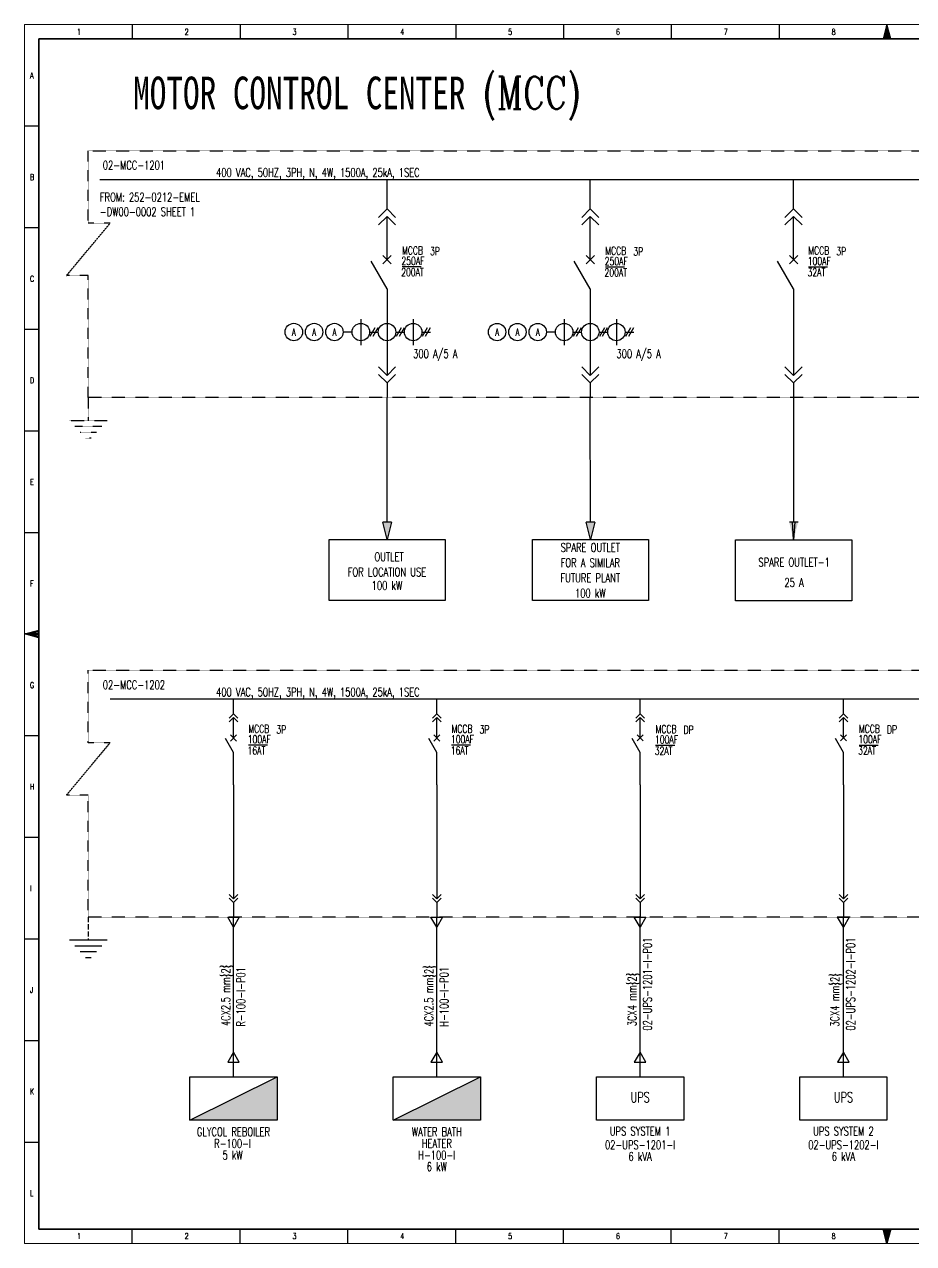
# Model space of a CAD drawing. Header units: millimetres. Extents: x 3292726 to 9250865, y 4220571 to 4816317.
# Drawn here: x 5422259 to 5855441, y 4221504 to 4815729 of the extents above; entities that cross this region are included whole.
import ezdxf
from ezdxf.enums import TextEntityAlignment as Align

# ---------------------------------------------------------------- set-up
doc = ezdxf.new("R2010")
doc.units = ezdxf.units.MM
doc.linetypes.add('DASH', pattern=[0.35, 0.25, -0.1])
doc.linetypes.add('JIS_02_0.7', pattern=[1.35, 0.75, -0.6])
for name, color, linetype in [('ELECTRICAL', 7, 'Continuous'), ('Label', 7, 'Continuous'), ('LGT1', 7, 'Continuous')]:
    doc.layers.add(name, color=color, linetype=linetype)
doc.styles.add('HZTXT', font='simplexs.shx', dxfattribs={"width": 0.7, "bigfont": 'hztxt.shx'})
doc.styles.get("Standard").update_dxf_attribs({"font": 'romanc.SHX', "width": 0.75, "bigfont": 'hztxt.shx'})
doc.styles.add('TEG BORDER', font='txt_qlt.shx', dxfattribs={"width": 0.7, "bigfont": 'hztxt.shx'})

# ---------------------------------------------------------------- blocks, each defined once
blk = doc.blocks.new('TEG BORDER A2')
for p, q in [((37.12, 420), (37.12, 415)), ((74.25, 420), (74.25, 415)), ((111.38, 420), (111.38, 415)), ((148.5, 420), (148.5, 415)), ((185.63, 420), (185.63, 415)), ((222.75, 420), (222.75, 415)), ((259.88, 420), (259.88, 415)), ((297, 420), (297, 415)), ((0, 385), (5, 385)), ((0, 350), (5, 350)), ((0, 315), (5, 315)), ((0, 280), (5, 280)), ((0, 245), (5, 245)), ((5, 210), (0, 210)), ((1.25, 210), (3.75, 210)), ((0, 175), (5, 175)), ((0, 140), (5, 140)), ((0, 105), (5, 105)), ((0, 70), (5, 70)), ((0, 35), (5, 35)), ((37.12, 0), (37.12, 5)), ((74.25, 0), (74.25, 5)), ((111.38, 0), (111.38, 5)), ((148.5, 0), (148.5, 5)), ((185.63, 0), (185.63, 5)), ((222.75, 0), (222.75, 5)), ((259.88, 0), (259.88, 5)), ((297, 0), (297, 5))]:
    blk.add_line(p, q)
at = {"linetype": 'Continuous'}
for p, q in [((489, 415), (5, 415)), ((5, 415), (5, 5)), ((5, 5), (489, 5))]:
    blk.add_line(p, q, dxfattribs=at)
at = {"color": 5, "lineweight": 15}
blk.add_lwpolyline([(0, 420), (594, 420), (594, 0), (0, 0)], close=True, dxfattribs=at)
for points in [[(297, 420), (295.66, 415), (298.34, 415), (297, 420), (296, 415), (296.33, 415), (297, 420), (296.67, 415), (297.33, 415), (297, 420), (297.67, 415), (298, 415), (297, 420)], [(0, 210), (5, 211.34), (5, 208.66), (0, 210), (5, 211), (5, 210.67), (0, 210), (5, 210.33), (5, 209.67), (0, 210), (5, 209.33), (5, 209), (0, 210)], [(297, 0), (295.66, 5), (298.34, 5), (297, 0), (296, 5), (296.33, 5), (297, 0), (296.67, 5), (297.33, 5), (297, 0), (297.67, 5), (298, 5), (297, 0)]]:
    blk.add_lwpolyline(points)
blk.add_lwpolyline([(5, 415), (589, 415), (589, 5), (5, 5)], close=True)
at = {"char_height": 2, "width": 2, "style": 'TEG BORDER'}
for s, insert, attachment_point in [('1', (18.05, 418.41), 1), ('2', (55.17, 418.41), 1), ('3', (92.3, 418.41), 1), ('4', (129.42, 418.41), 1), ('5', (166.55, 418.41), 1), ('6', (203.67, 418.41), 1), ('7', (240.8, 418.41), 1), ('8', (277.92, 418.41), 1), ('A', (1.91, 403.39), 1), ('B', (1.91, 368.39), 1), ('C', (1.91, 333.39), 1), ('D', (1.91, 298.39), 1), ('E', (1.91, 263.39), 1), ('F', (1.91, 228.39), 1), ('G', (1.91, 193.39), 1), ('H', (1.91, 158.39), 1), ('I', (1.91, 123.39), 1), ('J', (1.91, 88.39), 1), ('K', (1.91, 53.39), 1), ('L', (1.91, 18.39), 1), ('1', (18.05, 1.59), 7), ('2', (55.17, 1.59), 7), ('3', (92.3, 1.59), 7), ('4', (129.42, 1.59), 7), ('5', (166.55, 1.59), 7), ('6', (203.67, 1.59), 7), ('7', (240.8, 1.59), 7), ('8', (277.92, 1.59), 7)]:
    blk.add_mtext(s, dxfattribs=dict(at, insert=insert, attachment_point=attachment_point))

msp = doc.modelspace()

# ---------------------------------------------------------------- hatches: boundary and pattern name
at = {"layer": 'ELECTRICAL'}
h = msp.add_hatch(color=256, dxfattribs=at)
h.dxf.hatch_style = 1
h.paths.add_polyline_path([(5598974, 4564599), (5596851, 4573088), (5601096, 4573088)])
h = msp.add_hatch(color=256, dxfattribs=at)
h.dxf.hatch_style = 1
h.paths.add_polyline_path([(5698011, 4564599), (5695889, 4573088), (5700133, 4573088)])
h = msp.add_hatch(color=256, dxfattribs=at)
h.dxf.hatch_style = 1
h.paths.add_polyline_path([(5796977, 4564506), (5794854, 4572995), (5799099, 4572995)])
at = {"layer": 'ELECTRICAL', "lineweight": -3}
h = msp.add_hatch(color=256, dxfattribs=at)
h.dxf.hatch_style = 1
h.paths.add_polyline_path([(5502893, 4281634), (5545338, 4302856), (5545338, 4281634)])
h = msp.add_hatch(color=256, dxfattribs=at)
h.dxf.hatch_style = 1
h.paths.add_polyline_path([(5601931, 4281634), (5644375, 4302856), (5644375, 4281634)])

# ---------------------------------------------------------------- linework, layer by layer
at = {"color": 1, "linetype": 'JIS_02_0.7', "lineweight": -3, "ltscale": 20}
for p, q in [((5442774, 4693303), (5463997, 4718770)), ((5463997, 4718770), (5453385, 4718770)), ((5453385, 4693303), (5442774, 4693303)), ((5453385, 4633881), (5453385, 4622562)), ((5462582, 4622562), (5444189, 4622562)), ((5459988, 4619733), (5446783, 4619733)), ((5457394, 4616903), (5449377, 4616903)), ((5454800, 4614073), (5451971, 4614073)), ((5442774, 4440094), (5463997, 4465561)), ((5463997, 4465561), (5453385, 4465561)), ((5463997, 4465561), (5453385, 4465561)), ((5453385, 4440094), (5442774, 4440094))]:
    msp.add_line(p, q, dxfattribs=at)
at = {"lineweight": -3}
for p, q in [((5606252, 4697661), (5615527, 4697661)), ((5705274, 4697500), (5714549, 4697500)), ((5804177, 4697610), (5813452, 4697610)), ((5531377, 4464521), (5540652, 4464521)), ((5630371, 4464523), (5639646, 4464523)), ((5729769, 4464395), (5739044, 4464395)), ((5828847, 4464507), (5838122, 4464507))]:
    msp.add_line(p, q, dxfattribs=at)
at = {"color": 1, "linetype": 'JIS_02_0.7', "lineweight": -3, "ltscale": 20}
for points in [[(5453385, 4718770), (5453385, 4754141), (6090055, 4754141), (6090055, 4694718)], [(6090055, 4669251), (6090055, 4633881), (5453385, 4633881), (5453385, 4693303)], [(5453385, 4465561), (5453385, 4500931), (6090055, 4500931), (6090055, 4441509)], [(6090055, 4416042), (6090055, 4380671), (5453385, 4380671), (5453385, 4440094)]]:
    msp.add_lwpolyline(points, dxfattribs=at)
at = {"layer": 'ELECTRICAL'}
for p, q in [((6070262, 4739992), (5459045, 4739992)), ((5598904, 4725844), (5598904, 4739992)), ((5697942, 4725844), (5697942, 4739992)), ((5796979, 4725844), (5796979, 4739992)), ((5594702, 4721642), (5598904, 4725844)), ((5603106, 4721642), (5598904, 4725844)), ((5693740, 4721642), (5697942, 4725844)), ((5702144, 4721642), (5697942, 4725844)), ((5792778, 4721642), (5796979, 4725844)), ((5801181, 4721642), (5796979, 4725844)), ((5594702, 4717964), (5598904, 4722166)), ((5603106, 4717964), (5598904, 4722166)), ((5598904, 4701085), (5598904, 4722166)), ((5693740, 4717964), (5697942, 4722166)), ((5702144, 4717964), (5697942, 4722166)), ((5697942, 4701085), (5697942, 4722166)), ((5792778, 4717964), (5796979, 4722166)), ((5801181, 4717964), (5796979, 4722166)), ((5796979, 4701085), (5796979, 4722166)), ((5598904, 4686923), (5591123, 4700401)), ((5596903, 4699070), (5600905, 4703072)), ((5600905, 4699070), (5596903, 4703072)), ((5697942, 4686923), (5690160, 4700401)), ((5695941, 4699070), (5699943, 4703072)), ((5699943, 4699070), (5695941, 4703072)), ((5796979, 4686923), (5789198, 4700401)), ((5794979, 4699070), (5798980, 4703072)), ((5798980, 4699070), (5794979, 4703072)), ((5598904, 4686923), (5598904, 4644633)), ((5697942, 4686923), (5697942, 4644633)), ((5796979, 4686923), (5796979, 4644633)), ((5582116, 4665744), (5577553, 4665744)), ((5681154, 4665740), (5676591, 4665740)), ((5594702, 4648835), (5598904, 4644633)), ((5603106, 4648835), (5598904, 4644633)), ((5693740, 4648835), (5697942, 4644633)), ((5702144, 4648835), (5697942, 4644633)), ((5792778, 4648835), (5796979, 4644633)), ((5801181, 4648835), (5796979, 4644633)), ((5594702, 4645157), (5598904, 4640955)), ((5603106, 4645157), (5598904, 4640955)), ((5598923, 4640973), (5598923, 4633899)), ((5693740, 4645157), (5697942, 4640955)), ((5702144, 4645157), (5697942, 4640955)), ((5697942, 4640955), (5697942, 4633881)), ((5792778, 4645157), (5796979, 4640955)), ((5801181, 4645157), (5796979, 4640955)), ((5796979, 4640955), (5796979, 4633881)), ((5598974, 4573088), (5598909, 4633881)), ((5698011, 4573088), (5697947, 4633881)), ((5797049, 4573088), (5797049, 4633881)), ((5601096, 4573088), (5596851, 4573088)), ((5598974, 4564599), (5596851, 4573088)), ((5601096, 4573088), (5598974, 4564599)), ((5700133, 4573088), (5695889, 4573088)), ((5698011, 4564599), (5695889, 4573088)), ((5700133, 4573088), (5698011, 4564599)), ((5799171, 4573088), (5794927, 4573088)), ((5796979, 4564498), (5796372, 4573228)), ((5797587, 4573228), (5796979, 4564498)), ((6084396, 4486783), (5463997, 4486783)), ((5524115, 4479709), (5524115, 4486783)), ((5623153, 4479709), (5623153, 4486783)), ((5722210, 4479712), (5722210, 4486786)), ((5821248, 4479712), (5821248, 4486786)), ((5522014, 4477608), (5524115, 4479709)), ((5522014, 4475769), (5524115, 4477870)), ((5526216, 4477608), (5524115, 4479709)), ((5526216, 4475769), (5524115, 4477870)), ((5524115, 4467966), (5524115, 4477870)), ((5621052, 4477608), (5623153, 4479709)), ((5621052, 4475769), (5623153, 4477870)), ((5625254, 4477608), (5623153, 4479709)), ((5625254, 4475769), (5623153, 4477870)), ((5623153, 4467966), (5623153, 4477870)), ((5720110, 4477611), (5722210, 4479712)), ((5720110, 4475772), (5722210, 4477873)), ((5724311, 4477611), (5722210, 4479712)), ((5724311, 4475772), (5722210, 4477873)), ((5722210, 4467969), (5722210, 4477873)), ((5819147, 4477611), (5821248, 4479712)), ((5819147, 4475772), (5821248, 4477873)), ((5823349, 4477611), (5821248, 4479712)), ((5823349, 4475772), (5821248, 4477873)), ((5821248, 4467969), (5821248, 4477873)), ((5522615, 4466465), (5525616, 4469466)), ((5525616, 4466465), (5522615, 4469466)), ((5621652, 4466465), (5624653, 4469466)), ((5624653, 4466465), (5621652, 4469466)), ((5720710, 4466468), (5723711, 4469470)), ((5723711, 4466468), (5720710, 4469470)), ((5819747, 4466468), (5822749, 4469470)), ((5822749, 4466468), (5819747, 4469470)), ((5524115, 4460892), (5520225, 4467631)), ((5623153, 4460892), (5619262, 4467631)), ((5722210, 4460895), (5718320, 4467634)), ((5821248, 4460895), (5817357, 4467634)), ((5524115, 4445090), (5524115, 4460892)), ((5623153, 4445090), (5623153, 4460892)), ((5722210, 4445094), (5722210, 4460895)), ((5821248, 4445094), (5821248, 4460895)), ((5524115, 4445090), (5524115, 4389585)), ((5623153, 4445090), (5623153, 4389585)), ((5722210, 4445094), (5722210, 4389588)), ((5821248, 4445094), (5821248, 4389588)), ((5522014, 4391686), (5524115, 4389585)), ((5526216, 4391686), (5524115, 4389585)), ((5621052, 4391686), (5623153, 4389585)), ((5625254, 4391686), (5623153, 4389585)), ((5720110, 4391689), (5722210, 4389588)), ((5724311, 4391689), (5722210, 4389588)), ((5819147, 4391689), (5821248, 4389588)), ((5823349, 4391689), (5821248, 4389588)), ((5522014, 4389846), (5524115, 4387745)), ((5526216, 4389846), (5524115, 4387745)), ((5524115, 4387745), (5524115, 4380671)), ((5621052, 4389846), (5623153, 4387745)), ((5625254, 4389846), (5623153, 4387745)), ((5623153, 4387745), (5623153, 4380671)), ((5720110, 4389850), (5722210, 4387749)), ((5724311, 4389850), (5722210, 4387749)), ((5722210, 4387749), (5722210, 4380674)), ((5819147, 4389850), (5821248, 4387749)), ((5823349, 4389850), (5821248, 4387749)), ((5821248, 4387749), (5821248, 4380674)), ((5524115, 4302856), (5524115, 4380671)), ((5623153, 4302856), (5623153, 4380671)), ((5722210, 4302856), (5722210, 4381068)), ((5821248, 4302856), (5821248, 4380676))]:
    msp.add_line(p, q, dxfattribs=at)
at = {"layer": 'ELECTRICAL', "ltscale": 2}
for p, q in [((5586171, 4672094), (5586171, 4659462)), ((5611638, 4672094), (5611638, 4659462)), ((5685208, 4672094), (5685208, 4659462)), ((5710675, 4672094), (5710675, 4659462)), ((5590415, 4665778), (5594660, 4665778)), ((5593043, 4667878), (5590617, 4663678)), ((5594458, 4667878), (5592032, 4663678)), ((5603149, 4665778), (5607393, 4665778)), ((5605776, 4667878), (5603351, 4663678)), ((5607191, 4667878), (5604766, 4663678)), ((5615884, 4665667), (5620128, 4665667)), ((5618511, 4667768), (5616086, 4663567)), ((5619926, 4667768), (5617501, 4663567)), ((5689453, 4665778), (5693697, 4665778)), ((5692080, 4667878), (5689655, 4663678)), ((5693495, 4667878), (5691070, 4663678)), ((5702186, 4665778), (5706431, 4665778)), ((5704814, 4667878), (5702388, 4663678)), ((5706229, 4667878), (5703803, 4663678)), ((5714921, 4665667), (5719166, 4665667)), ((5717549, 4667768), (5715123, 4663567)), ((5718963, 4667768), (5716538, 4663567))]:
    msp.add_line(p, q, dxfattribs=at)
at = {"layer": 'ELECTRICAL', "color": 1, "linetype": 'DASH', "ltscale": 10000}
msp.add_line((5453385, 4380671), (5453385, 4369353), dxfattribs=at)
at = {"layer": 'ELECTRICAL', "color": 1, "lineweight": -3}
for p, q in [((5462582, 4369353), (5444189, 4369353)), ((5459988, 4366523), (5446783, 4366523)), ((5457394, 4363693), (5449377, 4363693)), ((5454800, 4360864), (5451971, 4360864))]:
    msp.add_line(p, q, dxfattribs=at)
at = {"layer": 'ELECTRICAL', "lineweight": -3}
for p, q in [((5502893, 4281634), (5545338, 4302856)), ((5601931, 4281634), (5644375, 4302856))]:
    msp.add_line(p, q, dxfattribs=at)
at = {"layer": 'ELECTRICAL'}
for points in [[(5570666, 4564697), (5627259, 4564697), (5627259, 4534986), (5570666, 4534986)], [(5669704, 4564697), (5726297, 4564697), (5726297, 4534986), (5669704, 4534986)], [(5768683, 4564498), (5825276, 4564498), (5825276, 4534787), (5768683, 4534787)]]:
    msp.add_lwpolyline(points, close=True, dxfattribs=at)
for points in [[(5521286, 4380628), (5526945, 4380628), (5524115, 4375727), (5521286, 4380628)], [(5620323, 4380628), (5625982, 4380628), (5623153, 4375727), (5620323, 4380628)], [(5719381, 4380671), (5725040, 4380671), (5722210, 4375770), (5719381, 4380671)], [(5818418, 4380676), (5824078, 4380676), (5821248, 4375775), (5818418, 4380676)], [(5521286, 4309930), (5526945, 4309930), (5524115, 4314831), (5521286, 4309930)], [(5620323, 4309930), (5625982, 4309930), (5623153, 4314831), (5620323, 4309930)], [(5719381, 4309930), (5725040, 4309930), (5722210, 4314831), (5719381, 4309930)], [(5818418, 4309930), (5824078, 4309930), (5821248, 4314831), (5818418, 4309930)]]:
    msp.add_lwpolyline(points, dxfattribs=at)
at = {"layer": 'ELECTRICAL', "lineweight": -3}
for points in [[(5502893, 4302856), (5545338, 4302856), (5545338, 4281634), (5502893, 4281634)], [(5601931, 4302856), (5644375, 4302856), (5644375, 4281634), (5601931, 4281634)], [(5700988, 4302856), (5743433, 4302856), (5743433, 4281634), (5700988, 4281634)], [(5800026, 4302856), (5842470, 4302856), (5842470, 4281634), (5800026, 4281634)]]:
    msp.add_lwpolyline(points, close=True, dxfattribs=at)
at = {"layer": 'ELECTRICAL'}
for centre in [(5553500, 4665785), (5563404, 4665785), (5573309, 4665785), (5652537, 4665780), (5662442, 4665780), (5672346, 4665780)]:
    msp.add_circle(centre, 4245, dxfattribs=at)
at = {"layer": 'ELECTRICAL', "ltscale": 2}
for centre in [(5586171, 4665778), (5598904, 4665778), (5611638, 4665778), (5685208, 4665778), (5697942, 4665778), (5710675, 4665778)]:
    msp.add_circle(centre, 4244, dxfattribs=at)

# ---------------------------------------------------------------- block references
at = {"xscale": 1414.822142748791, "yscale": 1414.822142748791, "zscale": 1414.822142748791}
msp.add_blockref('TEG BORDER A2', (5422259, 4221504), dxfattribs=at)

# ---------------------------------------------------------------- texts
at = {"lineweight": -3, "style": 'HZTXT', "width": 0.7}
for s, p in [('250AF', (5605934, 4698489)), ('250AF', (5704956, 4698328)), ('100AF', (5803859, 4698438))]:
    msp.add_text(s, height=3900, dxfattribs=at).set_placement(p)
at = {"lineweight": 5, "insert": (5475259, 4790265), "char_height": 15859.1, "attachment_point": 1}
msp.add_mtext_dynamic_manual_height_columns('{\\fSimSun|b0|i0|c134|p2;MOTOR CONTROL CENTER} (MCC)', width=241265.76, gutter_width=149419, heights=[25809], dxfattribs=at)
at = {"layer": 'ELECTRICAL', "style": 'HZTXT', "width": 0.7}
for s, height, p in [('02-MCC-1201', 4244.47, (5460459, 4747067)), ('400 VAC, 50HZ, 3PH, N, 4W, 1500A, 25kA, 1SEC', 4244.47, (5515638, 4743530)), ('FROM: 252-0212-EMEL', 4244.47, (5459045, 4731504)), ('-DW00-0002 SHEET 1', 4244.47, (5459045, 4724429)), ('300 A/5 A', 4244.5, (5611638, 4655217)), ('300 A/5 A', 4244.5, (5710675, 4655217)), ('02-MCC-1202', 4244.47, (5460459, 4493857)), ('400 VAC, 50HZ, 3PH, N, 4W, 1500A, 25kA, 1SEC', 4244.47, (5515638, 4490320))]:
    msp.add_text(s, height=height, dxfattribs=at).set_placement(p, align=Align.MIDDLE_LEFT)
for p in [(5553500, 4665785), (5563404, 4665785), (5573309, 4665785), (5652537, 4665780), (5662442, 4665780), (5672346, 4665780)]:
    msp.add_text('A', height=3537, dxfattribs=at).set_placement(p, align=Align.MIDDLE_CENTER)
at = {"layer": 'ELECTRICAL', "lineweight": 20, "style": 'HZTXT', "width": 0.7}
for s, height, p in [(' OUTLET', 4244.5, (5598904, 4556245)), ('SPARE OUTLET', 4244.47, (5697942, 4560785)), ('FOR A SIMILAR', 4244.47, (5697942, 4553357)), ('SPARE OUTLET-1', 4244.47, (5797217, 4553574)), ('FOR LOCATION USE', 4244.47, (5598904, 4548817)), ('FUTURE PLANT', 4244.47, (5697942, 4545929)), ('100 kW', 4244.5, (5598904, 4542284)), ('100 kW', 4244.5, (5697942, 4538501)), ('25 A', 4244.5, (5797217, 4543671)), ('UPS', 4951.9, (5722210, 4292835)), ('UPS', 4951.9, (5821248, 4292835))]:
    msp.add_text(s, height=height, dxfattribs=at).set_placement(p, align=Align.MIDDLE_CENTER)
at = {"layer": 'ELECTRICAL', "lineweight": -3, "style": 'HZTXT', "width": 0.7}
for s, p in [('02-UPS-1201-I-P01', (5725747, 4347966)), ('02-UPS-1202-I-P01', (5824785, 4347966)), ('R-100-I-P01', (5527652, 4341764)), ('H-100-I-P01', (5626690, 4341764))]:
    msp.add_text(s, height=4244.47, rotation=90, dxfattribs=at).set_placement(p, align=Align.MIDDLE_CENTER)
for s, height, p in [('4CX2.5 mm{2}', 4244.47, (5522475, 4327523)), ('4CX2.5 mm{2}', 4244.47, (5621419, 4327297)), ('3CX4 mm{2}', 4244.5, (5720396, 4327463)), ('3CX4 mm{2}', 4244.5, (5819187, 4327234))]:
    msp.add_text(s, height=height, rotation=90, dxfattribs=at).set_placement(p)
for s, height, p in [('UPS SYSTEM 1', 4244.47, (5722210, 4276319)), ('UPS SYSTEM 2', 4244.47, (5821248, 4276319)), ('GLYCOL REBOILER', 4244.47, (5524115, 4275974)), ('WATER BATH', 4244.5, (5623153, 4275974)), ('R-100-I', 4244.5, (5523681, 4270299)), ('5 kW', 4244.5, (5523681, 4264639)), ('H-100-I', 4244.5, (5623153, 4264656)), ('HEATER', 4244.5, (5623153, 4270315)), ('02-UPS-1201-I', 4244.47, (5722210, 4269605)), ('02-UPS-1202-I', 4244.47, (5821248, 4269605)), ('6 kW', 4244.5, (5623153, 4258997)), ('6 kVA', 4244.5, (5722210, 4263946)), ('6 kVA', 4244.5, (5821248, 4263946))]:
    msp.add_text(s, height=height, dxfattribs=at).set_placement(p, align=Align.MIDDLE_CENTER)
at = {"layer": 'Label', "color": 7, "lineweight": -3, "style": 'HZTXT', "width": 0.7}
for p in [(5531059, 4465349), (5630053, 4465351), (5729451, 4465223), (5828529, 4465335)]:
    msp.add_text('100AF', height=3900, dxfattribs=at).set_placement(p)
at = {"layer": 'LGT1', "lineweight": -3, "style": 'HZTXT', "width": 0.7}
for s, p in [('MCCB', (5606247, 4703595)), ('3P', (5619878, 4703259)), ('MCCB', (5705269, 4703434)), ('3P', (5718900, 4703097)), ('MCCB', (5804173, 4703544)), ('3P', (5817804, 4703208)), ('200AT', (5605827, 4693006)), ('200AT', (5704849, 4692845)), ('32AT', (5803753, 4692956))]:
    msp.add_text(s, height=3900, dxfattribs=at).set_placement(p)
at = {"layer": 'LGT1', "color": 7, "lineweight": -3, "style": 'HZTXT', "width": 0.7}
for s, p in [('MCCB', (5531372, 4470455)), ('3P', (5545003, 4470119)), ('MCCB', (5630366, 4470457)), ('3P', (5643997, 4470121)), ('MCCB', (5729764, 4470329)), ('DP', (5743395, 4469993)), ('MCCB', (5828842, 4470441)), ('DP', (5842474, 4470105)), ('16AT', (5530953, 4459866)), ('16AT', (5629946, 4459868)), ('32AT', (5729344, 4459741)), ('32AT', (5828423, 4459852))]:
    msp.add_text(s, height=3900, dxfattribs=at).set_placement(p)

doc.saveas('drawing.dxf')
